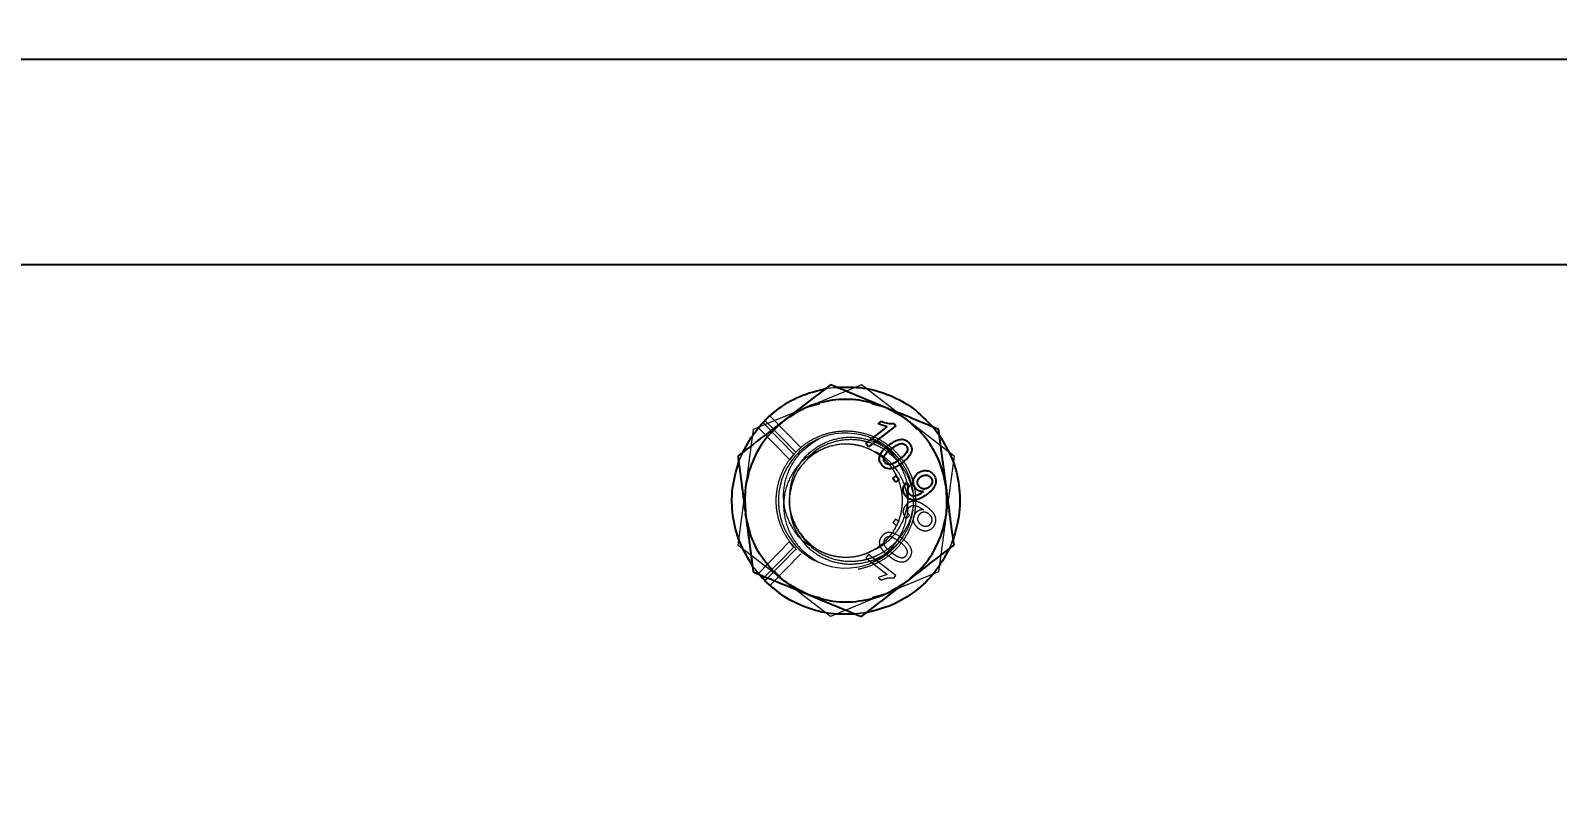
# Model space of a CAD drawing. Header units: millimetres. Extents: x 861 to 27901, y 673 to 17923.
# Drawn here: x 11423.4 to 11602.8, y 5753.5 to 5844.6 of the extents above; entities that cross this region are included whole.
import ezdxf

# ---------------------------------------------------------------- set-up
doc = ezdxf.new("R2010")
doc.units = ezdxf.units.MM
doc.header["$LTSCALE"] = 33.3
doc.linetypes.add('HIDDEN', pattern=[1.905, 1.27, -0.635])
doc.layers.add('CAPA_1', color=7, linetype='Continuous')
doc.styles.add('SLDTEXTSTYLE0', font='TXT', dxfattribs={"width": 0.75})
doc.dimstyles.new('SLDDIMSTYLE0', dxfattribs={"dimtxt": 66.6, "dimasz": 66.6, "dimexe": 0, "dimexo": 0.0625, "dimgap": 16.65, "dimtad": 2, "dimdec": 0, "dimlfac": 1.261261, "dimrnd": 1e-09, "dimzin": 12, "dimdsep": 46, "dimtxsty": 'SLDTEXTSTYLE0', "dimsah": 1, "dimcen": 0.09, "dimadec": 0, "dimazin": 3, "dimtfac": 1, "dimtdec": 0, "dimtofl": 0, "dimtmove": 0, "dimatfit": 3, "dimfxl": 1, "dimfrac": 2, "dimtolj": 1, "dimtzin": 12, "dimarcsym": 0})

# ---------------------------------------------------------------- blocks, each defined once
blk = doc.blocks.new('_D_12')
at = {"layer": 'CAPA_1', "transparency": 16777216}
for p, q in [((10897.43, 5841.2), (14430.99, 5841.2)), ((14397.69, 5841.2), (14397.69, 5357.98)), ((14240.18, 5357.98), (14430.99, 5357.98))]:
    blk.add_line(p, q, dxfattribs=at)
for points in [[(14397.69, 5841.2), (14387.44, 5774.6), (14407.94, 5774.6)], [(14397.69, 5357.98), (14407.94, 5424.58), (14387.44, 5424.58)]]:
    blk.add_solid(points, dxfattribs=at)
at = {"layer": 'CAPA_1', "transparency": 16777216, "insert": (14311.84, 5525.78), "char_height": 66.6, "attachment_point": 1, "rotation": 90, "style": 'SLDTEXTSTYLE0'}
blk.add_mtext('609', dxfattribs=at)
blk = doc.blocks.new('_D_13')
at = {"layer": 'CAPA_1', "transparency": 16777216}
for p, q in [((9823.17, 6912.25), (14695.32, 6912.25)), ((14662.02, 6912.25), (14662.02, 5357.98)), ((14240.18, 5357.98), (14695.32, 5357.98))]:
    blk.add_line(p, q, dxfattribs=at)
for points in [[(14662.02, 6912.25), (14651.77, 6845.65), (14672.27, 6845.65)], [(14662.02, 5357.98), (14672.27, 5424.58), (14651.77, 5424.58)]]:
    blk.add_solid(points, dxfattribs=at)
at = {"layer": 'CAPA_1', "transparency": 16777216, "insert": (14576.17, 6036.69), "char_height": 66.6, "attachment_point": 1, "rotation": 90, "style": 'SLDTEXTSTYLE0'}
blk.add_mtext('1960', dxfattribs=at)

msp = doc.modelspace()

# ---------------------------------------------------------------- linework, layer by layer
at = {"color": 7, "linetype": 'Continuous', "lineweight": 25}
for p, q in [((11376.86, 5817.09), (11802.67, 5817.09)), ((11521.55, 5796.07), (11524.06, 5798)), ((11525.09, 5798.14), (11521.86, 5795.65)), ((11523.01, 5798.38), (11523.39, 5798.68)), ((11524.06, 5798), (11523.01, 5798.38)), ((11524.89, 5798.41), (11525.09, 5798.14)), ((11521.86, 5795.65), (11521.55, 5796.07)), ((11524.73, 5791.93), (11525.14, 5792.25)), ((11525.14, 5792.25), (11525.46, 5791.84)), ((11525.05, 5791.52), (11524.73, 5791.93)), ((11525.46, 5791.84), (11525.05, 5791.52)), ((11526.34, 5791.46), (11526.7, 5791.08)), ((11528.26, 5790.36), (11528.34, 5790.43)), ((11509.47, 5780.16), (11508.94, 5780.77)), ((11509.47, 5780.16), (11509.7, 5780.4)), ((11509.71, 5779.92), (11510.04, 5780.26))]:
    msp.add_line(p, q, dxfattribs=at)
at = {"color": 1, "linetype": 'HIDDEN', "lineweight": 18}
for p, q in [((11521.04, 5802.95), (11508.34, 5797.71)), ((11531.92, 5794.57), (11521.04, 5802.95)), ((11516.24, 5802.33), (11517.12, 5802.55)), ((11516.84, 5802.51), (11518.07, 5802.68)), ((11517.38, 5802.58), (11518.72, 5802.65)), ((11509.71, 5798.75), (11510.29, 5799.31)), ((11510.29, 5799.31), (11510.75, 5799.65)), ((11513.92, 5795.58), (11510.29, 5799.31)), ((11514.69, 5800.33), (11516.17, 5800.73)), ((11522.27, 5800.73), (11523.77, 5800.32)), ((11508.34, 5797.71), (11506.53, 5784.1)), ((11508.94, 5797.91), (11512.6, 5794.16)), ((11509.1, 5798.03), (11509.47, 5798.51)), ((11509.47, 5798.51), (11513.11, 5794.79)), ((11513.34, 5795.03), (11509.71, 5798.75)), ((11511.89, 5798.67), (11510.88, 5797.68)), ((11526.48, 5798.76), (11527.56, 5797.68)), ((11529.23, 5798.19), (11530.34, 5796.74)), ((11529.44, 5797.99), (11530.2, 5797)), ((11514.06, 5795.68), (11513.92, 5795.58)), ((11524.24, 5795.45), (11524.06, 5795.62)), ((11506.49, 5793.3), (11506.71, 5794.06)), ((11506.62, 5793.86), (11507.1, 5795.01)), ((11506.8, 5794.28), (11507.43, 5795.55)), ((11513.11, 5794.79), (11512.61, 5794.11)), ((11513.92, 5795.58), (11513.34, 5795.03)), ((11531.92, 5794.57), (11530.1, 5780.96)), ((11507.83, 5792.39), (11507.43, 5790.91)), ((11525.05, 5787.16), (11524.73, 5786.75)), ((11524.73, 5786.75), (11525.14, 5786.43)), ((11525.46, 5786.84), (11525.05, 5787.16)), ((11526.34, 5787.22), (11526.7, 5787.6)), ((11526.88, 5787.43), (11527.08, 5788.31)), ((11528.26, 5788.31), (11528.34, 5788.25)), ((11531.01, 5787.77), (11530.61, 5786.29)), ((11513.85, 5785.51), (11514.22, 5784.99)), ((11531.97, 5785.44), (11531.55, 5784.15)), ((11517.41, 5775.73), (11506.53, 5784.1)), ((11508.94, 5780.77), (11512.6, 5784.52)), ((11509.7, 5780.4), (11513.11, 5783.89)), ((11513.34, 5783.64), (11510.04, 5780.26)), ((11513.92, 5783.09), (11510.29, 5779.37)), ((11512.57, 5784.56), (11513.46, 5783.54)), ((11513.11, 5783.89), (11512.6, 5784.52)), ((11523.77, 5782.89), (11524.3, 5783.27)), ((11531.45, 5783.91), (11531.02, 5783.14)), ((11531.82, 5784.82), (11531.35, 5783.66)), ((11509.78, 5779.87), (11508.22, 5781.72)), ((11508.94, 5780.77), (11508.25, 5781.67)), ((11521.86, 5783.02), (11521.55, 5782.61)), ((11521.55, 5782.61), (11524.06, 5780.67)), ((11525.09, 5780.54), (11521.86, 5783.02)), ((11511.97, 5779.91), (11510.88, 5781)), ((11530.1, 5780.96), (11517.41, 5775.73)), ((11524.06, 5780.67), (11523.01, 5780.29)), ((11523.01, 5780.29), (11523.39, 5780)), ((11524.89, 5780.27), (11525.09, 5780.54)), ((11523.76, 5778.34), (11522.27, 5777.95)), ((11521.68, 5776.19), (11519.85, 5776.01)), ((11521.61, 5776.16), (11520.37, 5776))]:
    msp.add_line(p, q, dxfattribs=at)
msp.add_arc((11519.22, 5789.34), 7.93, 37.5876, 307.5876, dxfattribs=at)
at = {"color": 7, "linetype": 'Continuous', "lineweight": 25}
for points, knots in [([(11517.41, 5802.95), (11516.46, 5802.22), (11514.67, 5800.84), (11512.83, 5799.43), (11511.97, 5798.76)], [0, 0, 0, 0, 0.532771, 1, 1, 1, 1]), ([(11523.76, 5800.33), (11522.75, 5800.75), (11520.6, 5801.63), (11518.52, 5802.49), (11517.41, 5802.95)], [0, 0, 0, 0, 0.467229, 1, 1, 1, 1]), ([(11530.1, 5797.71), (11528.99, 5798.17), (11526.91, 5799.03), (11524.76, 5799.92), (11523.76, 5800.33)], [0, 0, 0, 0, 0.532771, 1, 1, 1, 1]), ([(11511.97, 5798.76), (11511.11, 5798.1), (11509.26, 5796.68), (11507.48, 5795.31), (11506.53, 5794.57)], [0, 0, 0, 0, 0.467229, 1, 1, 1, 1]), ([(11523.39, 5798.68), (11523.63, 5798.57), (11524.11, 5798.37), (11524.63, 5798.39), (11524.89, 5798.41)], [0, 0, 0, 0, 0.500866, 1, 1, 1, 1]), ([(11531.01, 5790.91), (11530.87, 5791.99), (11530.56, 5794.29), (11530.26, 5796.53), (11530.1, 5797.71)], [0, 0, 0, 0, 0.467229, 1, 1, 1, 1]), ([(11523.17, 5794.51), (11523.22, 5794.65), (11523.33, 5794.92), (11523.69, 5795.38), (11524.03, 5795.66), (11524.25, 5795.85)], [0, 0, 0, 0, 0.249754, 0.499871, 1, 1, 1, 1]), ([(11524.25, 5795.85), (11524.44, 5795.98), (11524.81, 5796.25), (11525.35, 5796.5), (11525.81, 5796.56), (11526.15, 5796.5), (11526.46, 5796.33), (11526.61, 5796.16), (11526.68, 5796.07)], [0, 0, 0, 0, 0.2504817, 0.5003456, 0.6317049, 0.7502211, 0.8749867, 1, 1, 1, 1]), ([(11524.57, 5795.43), (11524.75, 5795.56), (11525.03, 5795.76), (11525.43, 5795.98), (11525.65, 5796.02), (11525.76, 5796.05)], [0, 0, 0, 0, 0.500372, 0.750515, 1, 1, 1, 1]), ([(11526.31, 5795.79), (11526.35, 5795.72), (11526.44, 5795.58), (11526.46, 5795.32), (11526.39, 5795.08), (11526.12, 5794.66), (11525.79, 5794.4), (11525.53, 5794.19)], [0, 0, 0, 0, 0.124745, 0.249484, 0.374471, 0.499648, 1, 1, 1, 1]), ([(11525.76, 5796.05), (11525.81, 5796.05), (11525.92, 5796.04), (11526.07, 5795.99), (11526.2, 5795.91), (11526.27, 5795.83), (11526.31, 5795.79)], [0, 0, 0, 0, 0.250158, 0.500156, 0.750032, 1, 1, 1, 1]), ([(11526.68, 5796.07), (11526.75, 5795.97), (11526.88, 5795.78), (11526.97, 5795.44), (11526.94, 5795.09), (11526.64, 5794.46), (11526.2, 5794.08), (11525.84, 5793.78)], [0, 0, 0, 0, 0.1253733, 0.2506437, 0.3756975, 0.5011132, 1, 1, 1, 1]), ([(11506.53, 5794.57), (11506.69, 5793.38), (11506.98, 5791.15), (11507.29, 5788.85), (11507.43, 5787.77)], [0, 0, 0, 0, 0.532771, 1, 1, 1, 1]), ([(11523.42, 5793.55), (11523.32, 5793.7), (11523.18, 5793.92), (11523.14, 5794.22), (11523.15, 5794.39), (11523.16, 5794.47), (11523.17, 5794.51)], [0, 0, 0, 0, 0.4987953, 0.7491483, 0.8745764, 1, 1, 1, 1]), ([(11523.79, 5793.84), (11523.74, 5793.91), (11523.66, 5794.05), (11523.65, 5794.31), (11523.7, 5794.55), (11523.98, 5794.97), (11524.31, 5795.23), (11524.57, 5795.43)], [0, 0, 0, 0, 0.124696, 0.249462, 0.374432, 0.499637, 1, 1, 1, 1]), ([(11525.53, 5794.19), (11525.26, 5793.99), (11524.93, 5793.74), (11524.45, 5793.58), (11524.2, 5793.58), (11523.96, 5793.66), (11523.85, 5793.78), (11523.79, 5793.84)], [0, 0, 0, 0, 0.50041, 0.625613, 0.75058, 0.875344, 1, 1, 1, 1]), ([(11525.84, 5793.78), (11525.66, 5793.64), (11525.29, 5793.37), (11524.75, 5793.13), (11524.3, 5793.06), (11523.95, 5793.12), (11523.64, 5793.29), (11523.49, 5793.47), (11523.42, 5793.55)], [0, 0, 0, 0, 0.250476, 0.500347, 0.625768, 0.750176, 0.87497, 1, 1, 1, 1]), ([(11527.35, 5790.84), (11527.3, 5790.91), (11527.21, 5791.04), (11527.13, 5791.28), (11527.11, 5791.52), (11527.14, 5791.76), (11527.21, 5792), (11527.37, 5792.29), (11527.56, 5792.45), (11527.68, 5792.56)], [0, 0, 0, 0, 0.1250741, 0.2500636, 0.3732612, 0.5001992, 0.6242961, 0.7503685, 1, 1, 1, 1]), ([(11527.82, 5791), (11527.76, 5791.09), (11527.67, 5791.23), (11527.63, 5791.44), (11527.64, 5791.6), (11527.68, 5791.75), (11527.78, 5791.95), (11527.9, 5792.05), (11527.98, 5792.13)], [0, 0, 0, 0, 0.2495205, 0.3738508, 0.4998888, 0.6240956, 0.7503154, 1, 1, 1, 1]), ([(11527.68, 5792.56), (11527.83, 5792.65), (11528.04, 5792.8), (11528.38, 5792.88), (11528.64, 5792.88), (11528.9, 5792.84), (11529.22, 5792.71), (11529.4, 5792.52), (11529.52, 5792.39)], [0, 0, 0, 0, 0.249869, 0.376454, 0.500348, 0.627239, 0.750824, 1, 1, 1, 1]), ([(11527.98, 5792.13), (11528.07, 5792.19), (11528.26, 5792.32), (11528.56, 5792.36), (11528.78, 5792.33), (11529, 5792.25), (11529.11, 5792.12), (11529.19, 5792.04)], [0, 0, 0, 0, 0.2502504, 0.4998418, 0.6295763, 0.7506654, 1, 1, 1, 1]), ([(11529.52, 5792.39), (11529.58, 5792.3), (11529.7, 5792.11), (11529.79, 5791.78), (11529.79, 5791.44), (11529.66, 5791), (11529.32, 5790.54), (11528.97, 5790.26), (11528.8, 5790.12)], [0, 0, 0, 0, 0.125064, 0.25009, 0.37511, 0.500169, 0.749441, 1, 1, 1, 1]), ([(11529.19, 5792.04), (11529.25, 5791.95), (11529.34, 5791.81), (11529.36, 5791.59), (11529.34, 5791.43), (11529.29, 5791.27), (11529.17, 5791.09), (11529.05, 5790.98), (11528.97, 5790.91)], [0, 0, 0, 0, 0.2490169, 0.3721384, 0.4993655, 0.6235619, 0.7498927, 1, 1, 1, 1]), ([(11526.2, 5789.93), (11526.13, 5790.05), (11526.01, 5790.23), (11525.95, 5790.51), (11525.95, 5790.79), (11526.06, 5791.14), (11526.25, 5791.35), (11526.34, 5791.46)], [0, 0, 0, 0, 0.249859, 0.375718, 0.500481, 0.749846, 1, 1, 1, 1]), ([(11526.7, 5791.08), (11526.65, 5791.01), (11526.54, 5790.88), (11526.46, 5790.69), (11526.45, 5790.53), (11526.48, 5790.41), (11526.52, 5790.3), (11526.57, 5790.23), (11526.59, 5790.2)], [0, 0, 0, 0, 0.276477, 0.499318, 0.623718, 0.749496, 0.874756, 1, 1, 1, 1]), ([(11526.59, 5790.2), (11526.65, 5790.14), (11526.75, 5790.02), (11526.97, 5789.92), (11527.2, 5789.88), (11527.66, 5789.98), (11528, 5790.19), (11528.26, 5790.36)], [0, 0, 0, 0, 0.1252073, 0.25031, 0.3753386, 0.5006201, 1, 1, 1, 1]), ([(11528.34, 5790.43), (11528.25, 5790.42), (11528.06, 5790.41), (11527.79, 5790.5), (11527.54, 5790.63), (11527.41, 5790.77), (11527.35, 5790.84)], [0, 0, 0, 0, 0.248943, 0.49945, 0.750285, 1, 1, 1, 1]), ([(11528.97, 5790.91), (11528.88, 5790.85), (11528.74, 5790.76), (11528.53, 5790.7), (11528.37, 5790.69), (11528.21, 5790.72), (11528, 5790.8), (11527.89, 5790.92), (11527.82, 5791)], [0, 0, 0, 0, 0.249976, 0.378222, 0.500342, 0.627452, 0.750811, 1, 1, 1, 1]), ([(11531.92, 5784.1), (11531.76, 5785.29), (11531.46, 5787.52), (11531.15, 5789.83), (11531.01, 5790.91)], [0, 0, 0, 0, 0.532771, 1, 1, 1, 1]), ([(11528.8, 5790.12), (11528.6, 5789.98), (11528.21, 5789.69), (11527.63, 5789.44), (11527.14, 5789.4), (11526.77, 5789.48), (11526.45, 5789.65), (11526.28, 5789.84), (11526.2, 5789.93)], [0, 0, 0, 0, 0.250485, 0.500119, 0.627899, 0.750092, 0.874994, 1, 1, 1, 1]), ([(11507.43, 5787.77), (11507.58, 5786.69), (11507.88, 5784.38), (11508.18, 5782.15), (11508.34, 5780.96)], [0, 0, 0, 0, 0.467229, 1, 1, 1, 1]), ([(11526.48, 5779.91), (11527.34, 5780.58), (11529.18, 5782), (11530.97, 5783.37), (11531.92, 5784.1)], [0, 0, 0, 0, 0.467229, 1, 1, 1, 1]), ([(11508.34, 5780.96), (11509.45, 5780.5), (11511.53, 5779.65), (11513.68, 5778.76), (11514.69, 5778.34)], [0, 0, 0, 0, 0.532771, 1, 1, 1, 1]), ([(11521.04, 5775.73), (11521.99, 5776.46), (11523.77, 5777.83), (11525.62, 5779.25), (11526.48, 5779.91)], [0, 0, 0, 0, 0.532771, 1, 1, 1, 1]), ([(11514.69, 5778.34), (11515.69, 5777.93), (11517.84, 5777.04), (11519.93, 5776.18), (11521.04, 5775.73)], [0, 0, 0, 0, 0.467229, 1, 1, 1, 1])]:
    msp.add_open_spline(points, degree=3, knots=knots, dxfattribs=at)
for points in [[(11507.1, 5795.01), (11507.62, 5795.95), (11508.65, 5797.81), (11510.99, 5800.03), (11513.73, 5801.73), (11515.8, 5802.25), (11516.84, 5802.51)], [(11523.76, 5800.33), (11522.77, 5800.66), (11520.79, 5801.3), (11517.64, 5801.25), (11514.58, 5800.48), (11512.84, 5799.33), (11511.97, 5798.76)], [(11518.07, 5802.68), (11519.14, 5802.69), (11521.28, 5802.73), (11524.37, 5801.82), (11527.21, 5800.29), (11528.7, 5798.75), (11529.44, 5797.99)], [(11531.01, 5790.91), (11530.8, 5791.93), (11530.37, 5793.97), (11528.74, 5796.67), (11526.55, 5798.93), (11524.69, 5799.86), (11523.76, 5800.33)], [(11511.97, 5798.76), (11511.19, 5798.07), (11509.64, 5796.68), (11508.12, 5793.92), (11507.26, 5790.89), (11507.37, 5788.81), (11507.43, 5787.77)], [(11530.2, 5797), (11530.75, 5796.09), (11531.85, 5794.26), (11532.6, 5791.12), (11532.7, 5787.9), (11532.11, 5785.84), (11531.82, 5784.82)], [(11508.25, 5781.67), (11507.7, 5782.59), (11506.6, 5784.42), (11505.84, 5787.56), (11505.75, 5790.78), (11506.33, 5792.83), (11506.62, 5793.86)], [(11526.48, 5779.91), (11527.25, 5780.61), (11528.8, 5782), (11530.33, 5784.76), (11531.19, 5787.79), (11531.07, 5789.87), (11531.01, 5790.91)], [(11514.69, 5778.34), (11513.76, 5778.81), (11511.9, 5779.75), (11509.7, 5782.01), (11508.08, 5784.71), (11507.65, 5786.75), (11507.43, 5787.77)], [(11531.35, 5783.66), (11530.83, 5782.73), (11529.79, 5780.86), (11527.46, 5778.64), (11524.71, 5776.95), (11522.64, 5776.43), (11521.61, 5776.16)], [(11520.37, 5776), (11519.39, 5775.98), (11517.43, 5775.93), (11514.57, 5776.69), (11511.9, 5777.97), (11510.44, 5779.27), (11509.71, 5779.92)], [(11514.69, 5778.34), (11515.68, 5778.02), (11517.66, 5777.37), (11520.81, 5777.43), (11523.86, 5778.2), (11525.61, 5779.34), (11526.48, 5779.91)]]:
    msp.add_open_spline(points, degree=3, dxfattribs=at)
at = {"color": 1, "linetype": 'HIDDEN', "lineweight": 18}
for points in [[(11512.6, 5784.52), (11512.32, 5784.96), (11511.75, 5785.84), (11511.23, 5787.34), (11510.99, 5788.9), (11511.06, 5790.48), (11511.43, 5792.01), (11512.08, 5793.45), (11513, 5794.74), (11514.14, 5795.83), (11515.47, 5796.68), (11516.94, 5797.26), (11518.5, 5797.55), (11520.08, 5797.53), (11521.62, 5797.22), (11523.08, 5796.62), (11524.4, 5795.75), (11525.53, 5794.64), (11526.43, 5793.34), (11527.06, 5791.89), (11527.4, 5790.35), (11527.44, 5788.77), (11527.18, 5787.21), (11526.63, 5785.73), (11525.81, 5784.39), (11524.74, 5783.22), (11523.47, 5782.28), (11522.05, 5781.6), (11520.52, 5781.2), (11518.94, 5781.1), (11517.38, 5781.31), (11515.88, 5781.81), (11514.49, 5782.57), (11513.72, 5783.29), (11513.34, 5783.64)], [(11513.96, 5785.29), (11513.51, 5786.04), (11512.61, 5787.54), (11512.48, 5790.22), (11513.31, 5792.73), (11515.07, 5794.74), (11517.45, 5795.92), (11520.1, 5796.1), (11522.62, 5795.24), (11524.62, 5793.49), (11525.8, 5791.11), (11525.98, 5788.46), (11525.13, 5785.94), (11523.38, 5783.94), (11520.99, 5782.76), (11518.35, 5782.59), (11515.79, 5783.4), (11514.57, 5784.66), (11513.96, 5785.29)], [(11525.51, 5794.17), (11525.8, 5793.74), (11526.39, 5792.88), (11526.92, 5791.41), (11527.2, 5789.86), (11527.12, 5788.82), (11527.08, 5788.3)], [(11513.96, 5785.29), (11513.71, 5785.65), (11513.22, 5786.37), (11512.77, 5787.61), (11512.54, 5788.9), (11512.61, 5789.77), (11512.64, 5790.21)]]:
    msp.add_open_spline(points, degree=3, dxfattribs=at)
for points, knots in [([(11515.59, 5783.78), (11515.24, 5783.94), (11514.11, 5784.45), (11512.79, 5786.17), (11511.87, 5788.54), (11511.86, 5791.1), (11512.61, 5793.27), (11513.96, 5795.22), (11515.23, 5796.07), (11515.99, 5796.58)], [0, 0, 0, 0, 0.073226, 0.23471, 0.3941, 0.554574, 0.712039, 0.827456, 1, 1, 1, 1]), ([(11512.64, 5790.21), (11512.69, 5790.67), (11512.79, 5791.59), (11513.4, 5793.16), (11514.52, 5794.72), (11516.26, 5796.01), (11518.24, 5796.73), (11520.34, 5796.87), (11522.4, 5796.41), (11524.18, 5795.49), (11525.09, 5794.58), (11525.51, 5794.17)], [0, 0, 0, 0, 0.081677, 0.161349, 0.291035, 0.413148, 0.534221, 0.654765, 0.776346, 0.898839, 1, 1, 1, 1]), ([(11513.96, 5785.29), (11514.16, 5785.05), (11514.64, 5784.47), (11515.35, 5783.91), (11516, 5783.52), (11516.46, 5783.29), (11517.04, 5783.05), (11517.48, 5782.92), (11517.72, 5782.87), (11517.72, 5782.87), (11517.72, 5782.87), (11517.72, 5782.87), (11517.73, 5782.87), (11517.73, 5782.87), (11517.74, 5782.87), (11517.75, 5782.86), (11517.78, 5782.86), (11517.85, 5782.84), (11518.06, 5782.8), (11518.77, 5782.68), (11519.58, 5782.68), (11520.37, 5782.79), (11520.82, 5782.89), (11521.33, 5783.03), (11521.78, 5783.2), (11522.05, 5783.33), (11522.32, 5783.46), (11522.67, 5783.65), (11523.14, 5783.97), (11523.59, 5784.32), (11523.98, 5784.69), (11524.36, 5785.12), (11524.75, 5785.64), (11525.05, 5786.14), (11525.22, 5786.48), (11525.35, 5786.76), (11525.49, 5787.12), (11525.66, 5787.67), (11525.78, 5788.23), (11525.85, 5788.83), (11525.87, 5789.43), (11525.84, 5789.98), (11525.77, 5790.45), (11525.71, 5790.79), (11525.65, 5790.99), (11525.59, 5791.24), (11525.47, 5791.61), (11525.26, 5792.11), (11525.05, 5792.54), (11524.83, 5792.9), (11524.49, 5793.4), (11523.94, 5794.05), (11523.15, 5794.72), (11522.37, 5795.21), (11521.64, 5795.54), (11520.94, 5795.77), (11520.24, 5795.91), (11519.52, 5795.99), (11518.29, 5795.98), (11516.53, 5795.55), (11514.6, 5794.28), (11513.16, 5792.44), (11512.81, 5790.95), (11512.64, 5790.21)], [0, 0, 0, 0, 0.025018, 0.062505, 0.073457, 0.087536, 0.104741, 0.12507, 0.12508, 0.125088, 0.125103, 0.125129, 0.125176, 0.125264, 0.125429, 0.125753, 0.126422, 0.127908, 0.131491, 0.144058, 0.187539, 0.197474, 0.209566, 0.225509, 0.240805, 0.248969, 0.250106, 0.265748, 0.281391, 0.297034, 0.312676, 0.325838, 0.344007, 0.365974, 0.374124, 0.375253, 0.390902, 0.40655, 0.422199, 0.437847, 0.456199, 0.471385, 0.483402, 0.495485, 0.499868, 0.500438, 0.516867, 0.531646, 0.544773, 0.556248, 0.566071, 0.595236, 0.625559, 0.651348, 0.670843, 0.691621, 0.711565, 0.729805, 0.750654, 0.81299, 0.875327, 0.937663, 1, 1, 1, 1]), ([(11527.08, 5790.38), (11526.99, 5790.75), (11526.81, 5791.49), (11526.38, 5792.43), (11525.87, 5793.27), (11525.29, 5794.02), (11524.35, 5794.94), (11523.38, 5795.58), (11522.52, 5795.96), (11522.04, 5796.14), (11521.52, 5796.29), (11520.5, 5796.51), (11518.96, 5796.55), (11517.01, 5796.04), (11515.44, 5795.17), (11514.77, 5794.32), (11514.51, 5794.01)], [0, 0, 0, 0, 0.069953, 0.139918, 0.190193, 0.248552, 0.31488, 0.430247, 0.459214, 0.488206, 0.524206, 0.559732, 0.679274, 0.802425, 0.926677, 1, 1, 1, 1]), ([(11522.07, 5796.74), (11522.89, 5796.24), (11524.31, 5795.4), (11525.79, 5793.32), (11526.51, 5791.33), (11526.49, 5789.94), (11526.48, 5789.44)], [0, 0, 0, 0, 0.314695, 0.54128, 0.834453, 1, 1, 1, 1]), ([(11516.83, 5795.54), (11516.04, 5795.2), (11514.46, 5794.54), (11512.78, 5792.53), (11511.87, 5790.13), (11511.86, 5787.58), (11512.61, 5785.4), (11513.96, 5783.45), (11515.23, 5782.61), (11515.99, 5782.1)], [0, 0, 0, 0, 0.149074, 0.297341, 0.443687, 0.591028, 0.735606, 0.841577, 1, 1, 1, 1]), ([(11522.07, 5781.94), (11522.89, 5782.43), (11524.31, 5783.28), (11525.8, 5785.36), (11526.49, 5787.41), (11526.56, 5789.71), (11525.96, 5791.97), (11524.63, 5793.77), (11523.19, 5794.87), (11522.35, 5795.22), (11521.93, 5795.4)], [0, 0, 0, 0, 0.165815, 0.285204, 0.439678, 0.538055, 0.684865, 0.841009, 0.920503, 1, 1, 1, 1]), ([(11530.61, 5792.39), (11530.81, 5791.89), (11531.02, 5791.36), (11531.02, 5790.79), (11531.02, 5790.75)], [0, 0, 0, 0, 0.928699, 1, 1, 1, 1]), ([(11512.64, 5788.47), (11512.69, 5788), (11512.79, 5787.08), (11513.4, 5785.52), (11514.52, 5783.95), (11516.26, 5782.66), (11518.24, 5781.95), (11520.34, 5781.81), (11522.4, 5782.27), (11524.18, 5783.19), (11525.09, 5784.09), (11525.51, 5784.5)], [0, 0, 0, 0, 0.081677, 0.161349, 0.291035, 0.413148, 0.534221, 0.654764, 0.776345, 0.898838, 1, 1, 1, 1]), ([(11526.48, 5789.23), (11526.32, 5788.41), (11526, 5786.7), (11524.63, 5784.91), (11523.19, 5783.8), (11522.35, 5783.45), (11521.93, 5783.28)], [0, 0, 0, 0, 0.315902, 0.654861, 0.827426, 1, 1, 1, 1]), ([(11526.2, 5788.74), (11526.13, 5788.63), (11526.01, 5788.45), (11525.95, 5788.17), (11525.95, 5787.88), (11526.06, 5787.53), (11526.25, 5787.32), (11526.34, 5787.22)], [0, 0, 0, 0, 0.249859, 0.375956, 0.500482, 0.749847, 1, 1, 1, 1]), ([(11528.8, 5788.56), (11528.6, 5788.7), (11528.21, 5788.99), (11527.63, 5789.24), (11527.14, 5789.27), (11526.77, 5789.2), (11526.45, 5789.02), (11526.28, 5788.84), (11526.2, 5788.74)], [0, 0, 0, 0, 0.250485, 0.500118, 0.62804, 0.750092, 0.874994, 1, 1, 1, 1]), ([(11526.7, 5787.6), (11526.65, 5787.67), (11526.54, 5787.79), (11526.46, 5787.99), (11526.45, 5788.14), (11526.48, 5788.31), (11526.55, 5788.41), (11526.59, 5788.48)], [0, 0, 0, 0, 0.277074, 0.499914, 0.624834, 0.750381, 1, 1, 1, 1]), ([(11526.59, 5788.48), (11526.65, 5788.54), (11526.75, 5788.65), (11526.97, 5788.76), (11527.2, 5788.8), (11527.66, 5788.69), (11528, 5788.48), (11528.26, 5788.31)], [0, 0, 0, 0, 0.125207, 0.25031, 0.375339, 0.50062, 1, 1, 1, 1]), ([(11529.52, 5786.28), (11529.58, 5786.38), (11529.7, 5786.57), (11529.79, 5786.9), (11529.79, 5787.24), (11529.66, 5787.67), (11529.32, 5788.13), (11528.97, 5788.42), (11528.8, 5788.56)], [0, 0, 0, 0, 0.125064, 0.25009, 0.37511, 0.500169, 0.749441, 1, 1, 1, 1]), ([(11507.83, 5786.29), (11507.64, 5786.78), (11507.42, 5787.32), (11507.43, 5787.88), (11507.43, 5787.92)], [0, 0, 0, 0, 0.928699, 1, 1, 1, 1]), ([(11527.08, 5788.3), (11526.99, 5787.93), (11526.81, 5787.19), (11526.38, 5786.24), (11525.87, 5785.41), (11525.29, 5784.65), (11524.35, 5783.74), (11523.38, 5783.1), (11522.52, 5782.72), (11522.04, 5782.54), (11521.52, 5782.38), (11520.5, 5782.17), (11518.96, 5782.13), (11517.01, 5782.63), (11515.22, 5783.68), (11514.38, 5784.75), (11513.96, 5785.29)], [0, 0, 0, 0, 0.066556, 0.133122, 0.180955, 0.236479, 0.299586, 0.40935, 0.43691, 0.464494, 0.498745, 0.532545, 0.646281, 0.763453, 0.88167, 1, 1, 1, 1]), ([(11527.08, 5788.3), (11526.99, 5787.79), (11526.79, 5786.77), (11526.29, 5785.71), (11525.89, 5785.04), (11525.67, 5784.72), (11525.44, 5784.41), (11525.24, 5784.17), (11525.05, 5783.96), (11524.69, 5783.58), (11524.34, 5783.29), (11524.06, 5783.06)], [0, 0, 0, 0, 0.249952, 0.499906, 0.562471, 0.625034, 0.687596, 0.750157, 0.77567, 0.825835, 1, 1, 1, 1]), ([(11527.35, 5787.84), (11527.33, 5787.8), (11527.28, 5787.74), (11527.2, 5787.59), (11527.13, 5787.4), (11527.11, 5787.16), (11527.14, 5786.91), (11527.21, 5786.68), (11527.37, 5786.39), (11527.56, 5786.23), (11527.68, 5786.12)], [0, 0, 0, 0, 0.062611, 0.125226, 0.250194, 0.373586, 0.500286, 0.62458, 0.750412, 1, 1, 1, 1]), ([(11528.34, 5788.25), (11528.25, 5788.25), (11528.06, 5788.26), (11527.79, 5788.18), (11527.54, 5788.05), (11527.41, 5787.91), (11527.35, 5787.84)], [0, 0, 0, 0, 0.24954, 0.50198, 0.751372, 1, 1, 1, 1]), ([(11527.82, 5787.68), (11527.76, 5787.59), (11527.67, 5787.45), (11527.63, 5787.24), (11527.64, 5787.08), (11527.68, 5786.92), (11527.78, 5786.73), (11527.9, 5786.62), (11527.98, 5786.55)], [0, 0, 0, 0, 0.24952, 0.373528, 0.499888, 0.62379, 0.750316, 1, 1, 1, 1]), ([(11528.97, 5787.77), (11528.88, 5787.83), (11528.74, 5787.92), (11528.53, 5787.98), (11528.37, 5787.99), (11528.21, 5787.96), (11528, 5787.88), (11527.89, 5787.76), (11527.82, 5787.68)], [0, 0, 0, 0, 0.249977, 0.377915, 0.500342, 0.627106, 0.750811, 1, 1, 1, 1]), ([(11529.19, 5786.63), (11529.25, 5786.73), (11529.34, 5786.87), (11529.36, 5787.08), (11529.34, 5787.25), (11529.29, 5787.4), (11529.17, 5787.59), (11529.05, 5787.7), (11528.97, 5787.77)], [0, 0, 0, 0, 0.249017, 0.371845, 0.499365, 0.623226, 0.749892, 1, 1, 1, 1]), ([(11523.42, 5785.12), (11523.32, 5784.98), (11523.18, 5784.76), (11523.14, 5784.46), (11523.15, 5784.29), (11523.16, 5784.2), (11523.17, 5784.16)], [0, 0, 0, 0, 0.498795, 0.749148, 0.874576, 1, 1, 1, 1]), ([(11523.42, 5785.12), (11523.32, 5784.98), (11523.18, 5784.76), (11523.13, 5784.42), (11523.16, 5784.25), (11523.17, 5784.16)], [0, 0, 0, 0, 0.499036, 0.74951, 1, 1, 1, 1]), ([(11525.84, 5784.9), (11525.66, 5785.04), (11525.29, 5785.31), (11524.75, 5785.55), (11524.3, 5785.61), (11523.95, 5785.56), (11523.64, 5785.38), (11523.49, 5785.21), (11523.42, 5785.12)], [0, 0, 0, 0, 0.250472, 0.500339, 0.626188, 0.75018, 0.874972, 1, 1, 1, 1]), ([(11525.53, 5784.48), (11525.26, 5784.68), (11524.93, 5784.93), (11524.45, 5785.1), (11524.2, 5785.09), (11523.96, 5785.02), (11523.85, 5784.9), (11523.79, 5784.84)], [0, 0, 0, 0, 0.50041, 0.625613, 0.75058, 0.875344, 1, 1, 1, 1]), ([(11526.68, 5782.61), (11526.75, 5782.7), (11526.88, 5782.89), (11526.97, 5783.23), (11526.94, 5783.59), (11526.64, 5784.22), (11526.2, 5784.6), (11525.84, 5784.9)], [0, 0, 0, 0, 0.125373, 0.250644, 0.375698, 0.501113, 1, 1, 1, 1]), ([(11527.68, 5786.12), (11527.83, 5786.02), (11528.04, 5785.88), (11528.38, 5785.8), (11528.64, 5785.79), (11528.9, 5785.84), (11529.22, 5785.97), (11529.4, 5786.16), (11529.52, 5786.28)], [0, 0, 0, 0, 0.249869, 0.376654, 0.500348, 0.627459, 0.750824, 1, 1, 1, 1]), ([(11527.98, 5786.55), (11528.07, 5786.49), (11528.26, 5786.36), (11528.56, 5786.32), (11528.78, 5786.35), (11529, 5786.43), (11529.11, 5786.55), (11529.19, 5786.63)], [0, 0, 0, 0, 0.25025, 0.499841, 0.629288, 0.750666, 1, 1, 1, 1]), ([(11523.17, 5784.16), (11523.22, 5784.03), (11523.33, 5783.76), (11523.69, 5783.29), (11524.03, 5783.02), (11524.25, 5782.83)], [0, 0, 0, 0, 0.249754, 0.499871, 1, 1, 1, 1]), ([(11523.79, 5784.84), (11523.74, 5784.76), (11523.66, 5784.62), (11523.65, 5784.37), (11523.7, 5784.12), (11523.98, 5783.71), (11524.31, 5783.45), (11524.57, 5783.24)], [0, 0, 0, 0, 0.124696, 0.249462, 0.374432, 0.499637, 1, 1, 1, 1]), ([(11524.57, 5783.24), (11524.75, 5783.11), (11525.03, 5782.91), (11525.43, 5782.7), (11525.65, 5782.65), (11525.76, 5782.63)], [0, 0, 0, 0, 0.500372, 0.750515, 1, 1, 1, 1]), ([(11526.31, 5782.89), (11526.35, 5782.96), (11526.44, 5783.1), (11526.46, 5783.36), (11526.39, 5783.6), (11526.12, 5784.02), (11525.79, 5784.28), (11525.53, 5784.48)], [0, 0, 0, 0, 0.124745, 0.249484, 0.374471, 0.499648, 1, 1, 1, 1]), ([(11524.25, 5782.83), (11524.44, 5782.7), (11524.81, 5782.42), (11525.35, 5782.18), (11525.81, 5782.12), (11526.15, 5782.18), (11526.46, 5782.34), (11526.61, 5782.52), (11526.68, 5782.61)], [0, 0, 0, 0, 0.250482, 0.500345, 0.631866, 0.750221, 0.874987, 1, 1, 1, 1]), ([(11525.76, 5782.63), (11525.81, 5782.63), (11525.92, 5782.63), (11526.07, 5782.68), (11526.18, 5782.75), (11526.26, 5782.83), (11526.29, 5782.87), (11526.31, 5782.89)], [0, 0, 0, 0, 0.250055, 0.499949, 0.749722, 0.874857, 1, 1, 1, 1]), ([(11523.39, 5780), (11523.63, 5780.1), (11524.11, 5780.31), (11524.63, 5780.28), (11524.89, 5780.27)], [0, 0, 0, 0, 0.5008657, 1, 1, 1, 1]), ([(11527.56, 5781), (11527.23, 5780.58), (11526.87, 5780.13), (11526.38, 5779.85), (11526.34, 5779.83)], [0, 0, 0, 0, 0.928699, 1, 1, 1, 1]), ([(11516.17, 5777.95), (11515.64, 5778.03), (11515.07, 5778.11), (11514.58, 5778.4), (11514.55, 5778.42)], [0, 0, 0, 0, 0.928699, 1, 1, 1, 1])]:
    msp.add_open_spline(points, degree=3, knots=knots, dxfattribs=at)

# ---------------------------------------------------------------- dimensions: what is measured, and where the dimension line sits
at = {"layer": 'CAPA_1'}
for base, p1, picture, middle in [((14662.02, 5357.98), (9780.88, 6912.25), '_D_13', (14662.02, 6135.11)), ((14397.69, 5357.98), (10855.14, 5841.2), '_D_12', (14397.69, 5599.59))]:
    dim = msp.add_linear_dim(base=base, p1=p1, p2=(14197.89, 5357.98), angle=90, dimstyle='SLDDIMSTYLE0', dxfattribs=at)
    dim.commit()
    dim.dimension.update_dxf_attribs({"geometry": picture, "text_midpoint": middle, "dimtype": 160})

doc.saveas('drawing.dxf')
